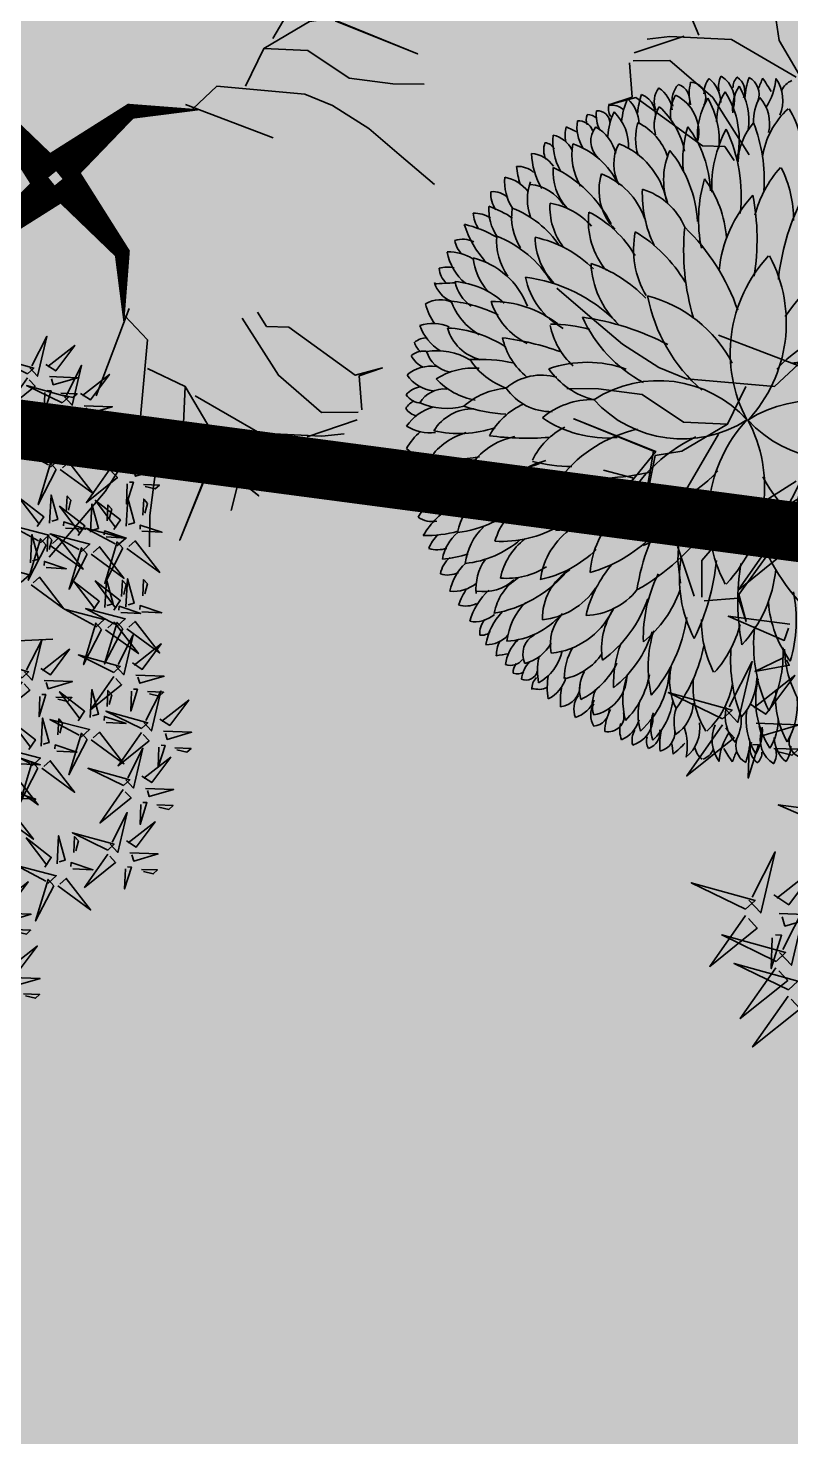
# Model space of a CAD drawing. Header units: millimetres. Extents: x -179928 to 528275, y -469666 to 511935.
# Drawn here: x 112436 to 112950, y 96459 to 97408 of the extents above; entities that cross this region are included whole.
import ezdxf

# ---------------------------------------------------------------- set-up
doc = ezdxf.new("R2010")
doc.units = ezdxf.units.MM
doc.linetypes.add('DASHED', pattern=[0.75, 0.5, -0.25])
doc.layers.add('ad-Landscape', color=94, linetype='Continuous', lineweight=35)
doc.layers.add('ad-Landscape 2', color=7, linetype='Continuous', lineweight=35, true_color=0x264c00)
doc.layers.add('ad-Secondary Roof', color=6, linetype='Continuous')

# ---------------------------------------------------------------- blocks, each defined once
blk = doc.blocks.new('1625E_Roof Plan')
at = {"layer": 'ad-Secondary Roof', "linetype": 'DASHED', "ltscale": 2, "const_width": 40}
blk.add_lwpolyline([(12570, 8195), (10022.5, 11207.5), (12570, 14220), (13950, 14220), (13950, 8195)], close=True, dxfattribs=at)
blk = doc.blocks.new('bamboo')
at = {"layer": 'ad-Landscape'}
blk.add_line((-124.2, -652.6), (-157.7, -842.3), dxfattribs=at)
for points in [[(-1179.6, -607.1), (-1229, -459.4), (-1205.5, -628.4), (-1179.6, -607.1)], [(-1163.9, -608.6), (-1022, -535), (-1135.5, -643.1), (-1156.8, -617.2)], [(-1204, -612.6), (-1175.5, -647.1), (-1335.8, -663.4), (-1212.6, -619.7)], [(-1084.1, -757), (-1133.4, -609.4), (-1109.9, -778.4), (-1084.1, -757)], [(-827.8, -744.4), (-861.7, -773.6), (-881.2, -613.7), (-835.1, -736)], [(-527.4, -744.4), (-561.3, -773.6), (-580.8, -613.7), (-534.7, -736)], [(8.2, -743.4), (-41.2, -595.8), (-17.7, -764.7), (8.2, -743.4)], [(-889.6, -724), (-930.8, -744.6), (-993.8, -636.9), (-898.1, -731.2)], [(-589.2, -724), (-630.4, -744.6), (-693.5, -636.9), (-597.7, -731.2)], [(-1225.7, -674), (-1205.9, -715.6), (-1314.8, -776.5), (-1218.6, -682.6)], [(-1115.6, -684.7), (-1037, -692.3), (-1125.7, -707.5), (-1124.2, -691.8)], [(-1068.3, -758.6), (-926.4, -685), (-1039.9, -793.1), (-1061.2, -767.2)], [(23.9, -744.9), (165.8, -671.4), (52.3, -779.4), (31, -753.6)], [(-1180, -694.3), (-1190.5, -804.4), (-1150.1, -713.1), (-1172.9, -702.9)], [(-821.7, -768.6), (-675.1, -716.3), (-843.5, -743.3), (-821.7, -768.6)], [(-444.7, -715.5), (-555, -707.2), (-462.9, -745.8), (-453.2, -722.8)], [(-521.3, -768.6), (-374.8, -716.3), (-543.2, -743.3), (-521.3, -768.6)], [(284.5, -805.8), (243.4, -826.4), (180.3, -718.7), (276.1, -813.1)], [(346.4, -826.2), (312.4, -855.4), (293, -695.5), (339.1, -817.8)], [(-1121.6, -747.6), (-1127.7, -810.5), (-1110.4, -796.3), (-1114.5, -756.2)], [(-358.7, -729.9), (-282.3, -870.2), (-392.6, -759), (-367.2, -737.1)], [(-16.2, -749), (12.3, -783.5), (-148, -799.7), (-24.8, -756.1)], [(419.5, -729.9), (495.9, -870.2), (385.6, -759), (411, -737.1)], [(556, -729.9), (632.4, -870.2), (522.1, -759), (547.5, -737.1)], [(-1108.4, -762.6), (-1079.9, -797.1), (-1240.2, -813.4), (-1117, -769.7)], [(-908.9, -770), (-1019.2, -761.8), (-927.1, -800.3), (-917.4, -777.3)], [(-822.9, -784.4), (-746.5, -924.8), (-856.8, -813.5), (-831.4, -791.7)], [(-608.6, -770), (-718.8, -761.8), (-626.7, -800.3), (-617.1, -777.3)], [(-513.8, -908.1), (-547.7, -937.2), (-567.2, -777.3), (-521, -899.6)], [(-496.8, -774.9), (-559.8, -770.2), (-545.3, -787.1), (-505.3, -782.2)], [(-522.5, -784.4), (-446.1, -924.8), (-556.4, -813.5), (-531, -791.7)], [(-433.8, -779.7), (-439.8, -858.4), (-456.8, -770), (-441.1, -771.2)], [(344.4, -779.7), (338.4, -858.4), (321.4, -770), (337.1, -771.2)], [(480.9, -779.7), (474.9, -858.4), (457.9, -770), (473.7, -771.2)], [(-1130.1, -824), (-1110.3, -865.6), (-1219.3, -926.5), (-1123, -832.6)], [(-961, -829.5), (-1024, -824.8), (-1009.5, -841.7), (-969.5, -836.8)], [(-898, -834.2), (-904, -913), (-921, -824.6), (-905.3, -825.7)], [(-865.6, -975.2), (-915, -827.6), (-891.5, -996.5), (-865.6, -975.2)], [(-660.6, -829.5), (-723.6, -824.8), (-709.1, -841.7), (-669.1, -836.8)], [(-575.6, -887.6), (-616.8, -908.3), (-679.8, -800.6), (-584, -894.9)], [(-597.6, -834.2), (-603.6, -913), (-620.7, -824.6), (-604.9, -825.7)], [(-37.9, -810.4), (-18.1, -852), (-127, -912.8), (-30.8, -819)], [(7.8, -830.7), (-2.8, -940.7), (37.7, -849.4), (14.9, -839.3)], [(72.2, -821), (150.8, -828.6), (62, -843.8), (63.5, -828.1)], [(352.4, -850.5), (499, -798.1), (330.6, -825.1), (352.4, -850.5)], [(-1084.5, -844.3), (-1095, -954.4), (-1054.5, -863.1), (-1077.3, -852.9)], [(-1020.1, -834.7), (-941.4, -842.3), (-1030.2, -857.5), (-1028.7, -841.8)], [(265.2, -851.8), (154.9, -843.6), (247, -882.2), (256.7, -859.1)], [(351.2, -866.2), (427.7, -1006.6), (317.3, -895.4), (342.8, -873.5)], [(-1026.1, -897.6), (-1032.1, -960.5), (-1014.9, -946.3), (-1019, -906.2)], [(-849.9, -976.7), (-708, -903.2), (-821.4, -1011.2), (-842.8, -985.4)], [(-507.7, -932.3), (-361.1, -879.9), (-529.5, -906.9), (-507.7, -932.3)], [(-288.9, -983), (-330, -1003.7), (-393.1, -896), (-297.3, -990.3)], [(-227.1, -1003.5), (-261, -1032.7), (-280.5, -872.8), (-234.3, -995)], [(148, -983), (106.8, -1003.7), (43.8, -896), (139.5, -990.3)], [(66.1, -883.9), (60.1, -946.8), (77.4, -932.6), (73.3, -892.5)], [(209.8, -1003.5), (175.9, -1032.7), (156.4, -872.8), (202.6, -995)], [(-616.5, -1023.9), (-657.7, -1044.6), (-720.8, -936.9), (-625, -1031.2)], [(-594.9, -933.7), (-705.2, -925.4), (-613.1, -964), (-603.4, -940.9)], [(-554.7, -1044.4), (-588.6, -1073.6), (-608.1, -913.7), (-562, -1036)], [(213.1, -911.3), (150.1, -906.6), (164.7, -923.5), (204.7, -918.6)], [(276.1, -916), (270.1, -994.8), (253.1, -906.4), (268.9, -907.6)], [(-508.9, -948), (-432.5, -1088.4), (-542.8, -977.2), (-517.4, -955.3)], [(-302.5, -1064.9), (-343.7, -1085.5), (-406.8, -977.8), (-311, -1072.1)], [(-240.7, -1085.3), (-274.6, -1114.5), (-294.1, -954.6), (-248, -1076.9)], [(-221, -1027.7), (-74.4, -975.4), (-242.8, -1002.3), (-221, -1027.7)], [(-60.1, -1097.9), (-109.5, -950.3), (-85.9, -1119.2), (-60.1, -1097.9)], [(215.9, -1027.7), (362.5, -975.4), (194.1, -1002.3), (215.9, -1027.7)], [(715.7, -974.6), (605.5, -966.3), (697.6, -1004.9), (707.3, -981.8)], [(-889.9, -980.8), (-861.5, -1015.3), (-1021.7, -1031.5), (-898.6, -987.9)], [(-647, -993.1), (-710, -988.4), (-695.4, -1005.3), (-655.5, -1000.4)], [(-584, -997.8), (-590, -1076.6), (-607, -988.2), (-591.3, -989.4)], [(-911.7, -1042.2), (-891.9, -1083.8), (-1000.8, -1144.6), (-904.6, -1050.8)], [(-548.6, -1068.6), (-402.1, -1016.3), (-570.5, -1043.2), (-548.6, -1068.6)], [(-308.2, -1029.1), (-418.5, -1020.8), (-326.4, -1059.4), (-316.7, -1036.4)], [(-222.2, -1043.5), (-145.8, -1183.9), (-256.1, -1072.6), (-230.7, -1050.8)], [(-44.4, -1099.5), (97.5, -1025.9), (-15.9, -1134), (-37.3, -1108.1)], [(128.7, -1029.1), (18.4, -1020.8), (110.5, -1059.4), (120.2, -1036.4)], [(214.7, -1043.5), (291.1, -1183.9), (180.8, -1072.6), (206.2, -1050.8)], [(376.8, -1193.4), (327.4, -1045.8), (350.9, -1214.7), (376.8, -1193.4)], [(636.2, -1166.1), (586.8, -1018.5), (610.3, -1187.4), (636.2, -1166.1)], [(663.7, -1034), (600.7, -1029.3), (615.2, -1046.2), (655.2, -1041.3)], [(-866, -1062.5), (-876.5, -1172.5), (-836.1, -1081.2), (-858.9, -1071.1)], [(-801.6, -1052.8), (-723, -1060.4), (-811.7, -1075.7), (-810.2, -1059.9)], [(-635.9, -1070), (-746.1, -1061.7), (-654, -1100.3), (-644.4, -1077.3)], [(-549.8, -1084.4), (-473.4, -1224.8), (-583.8, -1113.5), (-558.3, -1091.7)], [(-360.3, -1088.6), (-423.3, -1083.8), (-408.7, -1100.8), (-368.8, -1095.8)], [(-297.3, -1093.3), (-303.3, -1172), (-320.3, -1083.6), (-304.5, -1084.8)], [(-234.6, -1109.5), (-88.1, -1057.2), (-256.5, -1084.1), (-234.6, -1109.5)], [(76.6, -1088.6), (13.6, -1083.8), (28.1, -1100.8), (68.1, -1095.8)], [(144.7, -1234.3), (95.3, -1086.7), (118.8, -1255.6), (144.7, -1234.3)], [(139.6, -1093.3), (133.6, -1172), (116.6, -1083.6), (132.3, -1084.8)], [(-807.6, -1115.7), (-813.6, -1178.6), (-796.4, -1164.4), (-800.5, -1124.4)], [(-321.9, -1110.9), (-432.1, -1102.7), (-340, -1141.2), (-330.3, -1118.2)], [(-84.4, -1103.5), (-56, -1138), (-216.2, -1154.2), (-93.1, -1110.6)], [(392.5, -1194.9), (534.4, -1121.4), (420.9, -1229.4), (399.6, -1203.5)], [(-687.9, -1129.5), (-751, -1124.7), (-736.4, -1141.7), (-696.4, -1136.8)], [(-624.9, -1134.2), (-630.9, -1213), (-648, -1124.6), (-632.2, -1125.7)], [(-235.8, -1125.3), (-159.4, -1265.7), (-269.7, -1154.4), (-244.3, -1132.6)], [(-373.9, -1170.4), (-436.9, -1165.7), (-422.4, -1182.6), (-382.4, -1177.7)], [(-310.9, -1175.1), (-316.9, -1253.9), (-334, -1165.5), (-318.2, -1166.6)], [(-106.2, -1164.9), (-86.3, -1206.5), (-195.3, -1267.4), (-99.1, -1173.5)], [(-60.5, -1185.2), (-71, -1295.3), (-30.6, -1204), (-53.4, -1193.8)], [(3.9, -1175.6), (82.5, -1183.2), (-6.2, -1198.4), (-4.7, -1182.7)], [(160.4, -1235.8), (302.3, -1162.3), (188.8, -1270.3), (167.5, -1244.4)], [(611.8, -1171.7), (640.3, -1206.2), (480.1, -1222.4), (603.2, -1178.8)], [(352.4, -1199), (380.9, -1233.5), (220.7, -1249.7), (343.8, -1206.1)], [(120.3, -1239.9), (148.8, -1274.4), (-11.4, -1290.6), (111.7, -1247)], [(-2.1, -1238.5), (-8.1, -1301.4), (9.1, -1287.1), (5, -1247.1)], [(330.7, -1260.4), (350.5, -1301.9), (241.6, -1362.8), (337.8, -1269)], [(590.1, -1233.1), (609.9, -1274.7), (501, -1335.5), (597.2, -1241.7)], [(635.8, -1253.4), (625.3, -1363.4), (665.7, -1272.1), (642.9, -1262)], [(98.6, -1301.3), (118.4, -1342.9), (9.5, -1403.7), (105.7, -1309.9)], [(376.4, -1280.6), (365.9, -1390.7), (406.3, -1299.4), (383.5, -1289.3)], [(440.8, -1271), (519.4, -1278.6), (430.7, -1293.8), (432.2, -1278.1)], [(144.3, -1321.5), (133.8, -1431.6), (174.2, -1340.3), (151.4, -1330.2)], [(208.7, -1311.9), (287.3, -1319.5), (198.6, -1334.7), (200.1, -1319)], [(434.8, -1333.9), (428.8, -1396.8), (446, -1382.6), (441.9, -1342.5)], [(694.2, -1306.6), (688.2, -1369.5), (705.4, -1355.3), (701.3, -1315.3)], [(202.7, -1374.8), (196.7, -1437.7), (213.9, -1423.5), (209.8, -1383.4)]]:
    blk.add_lwpolyline(points, dxfattribs=at)
at = {"layer": 'ad-Landscape 2'}
for points in [[(103.7, 1424.7), (54.4, 1572.3), (77.9, 1403.4), (103.7, 1424.7)], [(-387.8, 1356.5), (-437.1, 1504.1), (-413.6, 1335.2), (-387.8, 1356.5)], [(119.4, 1423.2), (261.4, 1496.7), (147.9, 1388.7), (126.6, 1414.5)], [(581.6, 1302), (532.2, 1449.6), (555.7, 1280.7), (581.6, 1302)], [(-372, 1355), (-230.1, 1428.5), (-343.6, 1320.5), (-364.9, 1346.4)], [(-160.7, 1284.9), (-160, 1444.8), (-116.9, 1294.1), (-149.7, 1287.2)], [(79.4, 1419.1), (107.8, 1384.6), (-52.4, 1368.4), (70.8, 1412)], [(-412.1, 1350.9), (-383.7, 1316.4), (-543.9, 1300.2), (-420.7, 1343.8)], [(-70.9, 1292.4), (-27.7, 1358.5), (-55.4, 1272.9), (-68.6, 1281.5)], [(57.7, 1357.7), (77.5, 1316.1), (-31.5, 1255.3), (64.8, 1349.1)], [(167.7, 1347.1), (246.3, 1339.5), (157.6, 1324.2), (159.1, 1340)], [(597.3, 1300.4), (739.2, 1374), (625.7, 1265.9), (604.4, 1291.8)], [(704.4, 1206.5), (655.1, 1354.1), (678.6, 1185.2), (704.4, 1206.5)], [(-415.1, 1179.2), (-464.4, 1326.8), (-440.9, 1157.9), (-415.1, 1179.2)], [(103.3, 1337.4), (92.8, 1227.4), (133.3, 1318.7), (110.4, 1328.8)], [(772.7, 1165.6), (723.3, 1313.2), (746.9, 1144.3), (772.7, 1165.6)], [(161.7, 1284.2), (155.7, 1221.3), (172.9, 1235.5), (168.8, 1275.6)], [(557.2, 1296.4), (585.7, 1261.9), (425.4, 1245.7), (548.6, 1289.3)], [(720.2, 1205), (862.1, 1278.5), (748.6, 1170.5), (727.3, 1196.4)], [(303.5, 1094), (304.2, 1253.9), (347.3, 1103.2), (314.4, 1096.3)], [(535.5, 1235), (555.3, 1193.4), (446.4, 1132.5), (542.6, 1226.4)], [(788.4, 1164.1), (930.3, 1237.6), (816.9, 1129.6), (795.5, 1155.5)], [(680.1, 1200.9), (708.6, 1166.4), (548.3, 1150.2), (671.5, 1193.8)], [(581.2, 1214.7), (570.7, 1104.6), (611.1, 1195.9), (588.3, 1206.1)], [(645.6, 1224.3), (724.2, 1216.7), (635.4, 1201.5), (637, 1217.2)], [(-363.6, -689.9), (-397.5, -719), (-417, -559.2), (-370.9, -681.4)], [(890.5, -769.5), (910.3, -811.1), (801.3, -871.9), (897.6, -778.1)], [(936.1, -789.8), (925.6, -899.8), (966.1, -808.5), (943.2, -798.4)], [(796.9, -949), (763, -978.1), (743.5, -818.2), (789.6, -940.5)], [(735.1, -928.5), (693.9, -949.2), (630.8, -841.5), (726.6, -935.8)], [(994.5, -843), (988.5, -905.9), (1005.7, -891.7), (1001.6, -851.6)], [(1136.2, -837.6), (1156, -879.2), (1047.1, -940.1), (1143.3, -846.3)], [(1181.9, -857.9), (1171.4, -968), (1211.8, -876.7), (1189, -866.6)], [(803, -973.2), (949.5, -920.8), (781.1, -947.8), (803, -973.2)], [(1240.3, -911.2), (1234.3, -974.1), (1251.5, -959.9), (1247.4, -919.8)], [(801.8, -988.9), (878.2, -1129.3), (767.9, -1018.1), (793.3, -996.2)], [(726.7, -1038.7), (720.7, -1117.5), (703.7, -1029.1), (719.4, -1030.3)], [(651.9, -1167.6), (793.8, -1094.1), (680.3, -1202.1), (659, -1176.3)], [(700.2, -1243.7), (778.8, -1251.3), (690.1, -1266.6), (691.6, -1250.8)]]:
    blk.add_lwpolyline(points, dxfattribs=at)
blk = doc.blocks.new('A$C7DA81DBD')
at = {"layer": 'ad-Landscape'}
for centre, radius, start, end in [((-0.266, 4.046), 0.225, 130.8443, 173.759), ((-0.491, 4.017), 0.214, 30.4156, 68.83), ((-0.096, 4.063), 0.227, 130.9335, 187.2728), ((-0.414, 3.981), 0.305, 17.0973, 56.395), ((0.323, 3.905), 0.477, 132.7387, 179.5624), ((-1.053, 3.888), 0.343, 154.8223, 186.1053), ((-1.415, 3.77), 0.269, 35.0422, 78.9599), ((5.866, 2.673), 7.168, 168.7597, 170.8333), ((-1.327, 3.744), 0.358, 14.3796, 65.6782), ((-0.641, 3.924), 0.342, 140.1793, 198.6746), ((-1.18, 3.454), 0.743, 47.0323, 68.1406), ((-0.143, 3.955), 0.535, 155.1905, 195.2068), ((-0.906, 3.641), 0.606, 24.0272, 62.7305), ((0.485, 3.825), 0.838, 164.1327, 202.2774), ((-0.466, 3.725), 0.359, 3.0513, 66.2944), ((-1.452, 3.751), 0.311, 153.8191, 198.7871), ((-1.821, 3.599), 0.302, 36.3212, 72.6008), ((-1.034, 3.87), 0.552, 170.4856, 205.4529), ((-1.759, 3.363), 0.625, 31.2577, 73.0883), ((0.672, 3.334), 0.873, 140.3941, 176.9962), ((-1.692, 3.651), 0.41, 172.3277, 203.6108), ((-2.158, 3.355), 0.356, 46.8629, 80.3692), ((-2.444, 2.7), 1.205, 39.6176, 65.5256), ((-0.466, 3.951), 1.488, 185.9725, 202.7074), ((-0.211, 3.764), 1.016, 176.9811, 215.1502), ((-1.383, 3.356), 0.488, 27.4375, 71.1826), ((0.785, 3.797), 1.765, 178.7548, 198.6115), ((-1.37, 3.11), 0.824, 23.2196, 61.7797), ((0.81, 3.717), 1.458, 175.3381, 205.5558), ((-0.873, 3.314), 0.57, 6.6723, 66.2687), ((-2.106, 3.468), 0.289, 169.0778, 214.6406), ((-2.403, 3.194), 0.329, 46.2451, 87.6854), ((-2.239, 2.943), 0.581, 48.3364, 86.6749), ((-0.915, 3.796), 1.32, 191.9389, 206.2186), ((-1.724, 2.922), 0.735, 40.3866, 76.092), ((-0.579, 3.745), 0.974, 186.4669, 241.6556), ((1.74, 3.125), 2.067, 169.3214, 184.0479), ((-0.876, 2.829), 0.895, 11.9619, 49.2113), ((-2.622, 2.757), 0.621, 49.7759, 86.9333), ((-2.128, 3.396), 0.461, 182.3648, 225.5832), ((-0.488, 3.723), 1.408, 194.0868, 230.7518), ((-1.896, 2.617), 0.764, 47.3855, 86.8116), ((0.295, 3.161), 1.349, 172.2305, 210.013), ((-1.405, 2.554), 0.868, 18.6878, 65.2839), ((-2.458, 3.195), 0.289, 169.0778, 214.6406), ((-3.046, 2.005), 1.281, 66.1435, 76.2848), ((-1.014, 3.524), 1.242, 193.527, 228.3981), ((-2.208, 2.504), 0.73, 50.8151, 91.0506), ((-3.055, 2.232), 0.863, 51.0238, 81.3872), ((-2.554, 3.07), 0.372, 177.6019, 227.961), ((-2.436, 2.424), 0.643, 63.0761, 102.3855), ((-1.999, 3.032), 0.544, 178.2486, 230.6804), ((2.889, 3.142), 3.502, 179.9824, 192.0052), ((-0.914, 2.323), 0.874, 31.4049, 69.8192), ((0.453, 2.514), 0.676, 132.165, 188.6083), ((-2.833, 2.887), 0.356, 186.207, 235.7181), ((-3.205, 2.09), 0.759, 53.8433, 88.585), ((-3.025, 2.67), 0.274, 57.9754, 101.2662), ((-2.929, 2.933), 0.15, 177.4703, 233.8096), ((-2.813, 2.152), 0.645, 39.1564, 87.7817), ((-1.329, 3.259), 1.53, 197.5905, 235.7456), ((-0.442, 3.021), 1.463, 184.5397, 217.072), ((-2.026, 2.069), 0.846, 38.4928, 81.4291), ((0.542, 2.951), 1.936, 179.7315, 217.4115), ((-1.697, 2.079), 0.932, 21.0147, 71.0085), ((-3.255, 2.307), 0.399, 70.941, 97.7273), ((-4.711, 2.181), 1.496, 14.5537, 20.4136), ((-2.402, 1.959), 0.821, 45.1229, 85.9267), ((-1.447, 2.814), 0.898, 182.3009, 220.5076), ((-3.325, 2.438), 0.17, 170.7137, 216.2765), ((-3.454, 2.302), 0.168, 59.8902, 103.1809), ((-3.218, 2.537), 0.186, 168.2362, 240.9945), ((-3.387, 2.087), 0.488, 50.8294, 91.5989), ((-2.167, 2.776), 0.96, 190.8581, 236.5506), ((-3.088, 1.801), 0.795, 52.4719, 91.5519), ((1.11, 2.329), 1.983, 172.8697, 187.1303), ((-1.144, 1.7), 0.928, 34.9166, 71.0505), ((0.973, 1.875), 1.434, 153.1598, 192.1138), ((-0.947, 1.818), 0.953, 6.2214, 47.7369), ((-3.41, 2.32), 0.148, 166.0967, 261.703), ((-3.547, 1.977), 0.379, 53.8191, 90.9542), ((-3.21, 2.109), 0.273, 35.3989, 122.1552), ((-2.867, 2.536), 0.525, 201.8257, 248.0281), ((-2.301, 1.358), 0.927, 41.7393, 89.8284), ((-0.957, 2.767), 1.425, 199.7331, 231.7721), ((-3.623, 2.031), 0.183, 51.1425, 102.0713), ((-3.413, 2.155), 0.239, 166.7548, 212.3176), ((-3.324, 1.386), 0.793, 85.5663, 108.0123), ((-3.104, 2.475), 0.573, 215.7635, 266.3734), ((-2.675, 1.508), 0.695, 38.2825, 99.3433), ((-1.894, 2.412), 0.921, 193.6684, 242.8823), ((-1.856, 1.09), 1.102, 36.0391, 80.2682), ((-0.013, 2.499), 1.688, 191.0285, 218.5633), ((-1.892, 0.74), 1.708, 20.4746, 58.3718), ((2.262, 2.222), 3.258, 180.4864, 200.1425), ((-3.508, 1.218), 0.814, 86.7638, 107.5222), ((-3.394, 2.243), 0.437, 214.7848, 261.073), ((-3.002, 1.519), 0.544, 53.779, 109.798), ((-2.259, 2.257), 0.955, 193.7428, 250.7401), ((-3.646, 0.97), 0.879, 87.0026, 102.0734), ((-3.566, 1.894), 0.271, 193.6546, 282.449), ((-3.37, 1.133), 0.705, 65.6035, 98.753), ((-2.789, 2.062), 0.727, 198.6708, 243.797), ((1.124, 0.963), 1.476, 139.5678, 220.4322), ((-3.799, 1.387), 0.279, 60.3623, 119.6377), ((-3.602, 1.788), 0.37, 205.3637, 256.0362), ((-3.531, 1.186), 0.443, 66.5632, 113.4368), ((-2.872, 2.169), 1.015, 214.6416, 251.0624), ((-2.813, 0.17), 1.503, 56.8668, 84.3747), ((-1.841, 1.801), 0.836, 189.3048, 239.3197), ((-2.053, 0.575), 1.111, 51.6498, 93.9516), ((-0.504, 2.388), 1.772, 203.4099, 232.0446), ((-3.843, 1.163), 0.285, 68.3546, 126.7162), ((-3.699, 1.02), 0.428, 72.4107, 114.4025), ((-3.393, 1.57), 0.508, 198.3657, 274.3629), ((-2.935, 0.536), 0.892, 63.9188, 106.3599), ((0.278, 1.632), 1.654, 187.071, 234.8541), ((-2.005, -0.521), 2.052, 33.3645, 71.7788), ((-3.867, 1.227), 0.193, 174.1867, 290.596), ((-3.99, 0.707), 0.544, 67.6458, 97.2834), ((-3.806, 1.439), 0.213, 192.8534, 276.0686), ((-3.278, -0.198), 1.427, 76.9569, 99.2549), ((-2.07, 2.438), 1.53, 223.1553, 259.12), ((-3.983, 0.753), 0.314, 81.5933, 119.1651), ((-3.529, 0.17), 0.914, 78.0173, 113.3144), ((-2.521, 2.218), 1.411, 225.5947, 260.3414), ((-0.182, 2.617), 2.589, 216.3709, 243.6204), ((-2.355, -1.807), 2.891, 65.6741, 88.2579), ((-4.09, 0.665), 0.235, 66.9546, 113.0454), ((-3.864, 1.022), 0.348, 203.9184, 280.7874), ((-3.806, 1.227), 0.386, 211.1509, 261.8872), ((-3.242, 1.855), 1.065, 232.5105, 267.2521), ((-2.612, -0.83), 1.771, 71.0687, 99.21), ((-1.914, 1.938), 1.415, 226.1223, 258.1088), ((-4.09, 0.554), 0.166, 79.3544, 130.2832), ((-3.715, 0.193), 0.678, 81.5557, 114.7052), ((-3.288, 1.64), 1.093, 229.5217, 276.1719), ((-3.006, -0.698), 1.529, 80.073, 110.392), ((-2.506, 2.298), 1.873, 236.553, 269.3505), ((-4.021, -0.331), 0.887, 85.5415, 102.4704), ((-3.99, 0.621), 0.238, 201.2281, 283.0029), ((-4.007, 0.779), 0.214, 207.1935, 284.6897), ((-3.868, 0.167), 0.526, 77.3912, 114.963), ((-3.58, 1.265), 0.803, 230.6141, 270.7898), ((-3.234, -0.221), 0.76, 84.1206, 124.2254), ((-1.853, -0.999), 1.59, 87.8069, 125.3426), ((-3.761, -0.151), 0.567, 79.894, 113.0436), ((-0.278, -1.632), 1.654, 7.071, 54.8541)]:
    blk.add_arc(centre, radius, start, end, dxfattribs=at)
at = {"layer": 'ad-Landscape 2'}
for centre, radius, start, end in [((-0.323, 3.905), 0.477, 0.4376, 47.2613), ((0.414, 3.981), 0.305, 123.605, 162.9027), ((0.096, 4.063), 0.227, 352.7272, 49.0665), ((0.491, 4.017), 0.214, 111.17, 149.5844), ((0.266, 4.046), 0.225, 6.241, 49.1557), ((0.466, 3.725), 0.359, 113.7056, 176.9487), ((-0.485, 3.825), 0.838, 337.7226, 15.8673), ((0.906, 3.641), 0.606, 117.2695, 155.9728), ((0.143, 3.955), 0.535, 344.7932, 24.8095), ((1.18, 3.454), 0.743, 111.8594, 132.9677), ((0.641, 3.924), 0.342, 341.3254, 39.8207), ((1.327, 3.744), 0.358, 114.3218, 165.6204), ((-5.866, 2.673), 7.168, 9.1667, 11.2403), ((1.415, 3.77), 0.269, 101.0401, 144.9578), ((1.053, 3.888), 0.343, 353.8947, 25.1777), ((-0.672, 3.334), 0.873, 3.0038, 39.6059), ((1.759, 3.363), 0.625, 106.9117, 148.7423), ((1.034, 3.87), 0.552, 334.5471, 9.5144), ((1.821, 3.599), 0.302, 107.3992, 143.6788), ((1.452, 3.751), 0.311, 341.2129, 26.1809), ((0.873, 3.314), 0.57, 113.7313, 173.3277), ((-0.81, 3.717), 1.458, 334.4442, 4.6619), ((1.37, 3.11), 0.824, 118.2203, 156.7804), ((-0.785, 3.797), 1.765, 341.3885, 1.2452), ((1.383, 3.356), 0.488, 108.8174, 152.5625), ((0.211, 3.764), 1.016, 324.8498, 3.0189), ((2.444, 2.7), 1.205, 114.4744, 140.3824), ((0.466, 3.951), 1.488, 337.2926, 354.0275), ((2.158, 3.355), 0.356, 99.6308, 133.1371), ((1.692, 3.651), 0.41, 336.3892, 7.6723), ((0.876, 2.829), 0.895, 130.7887, 168.0381), ((-1.74, 3.125), 2.067, 355.9521, 10.6786), ((0.579, 3.745), 0.974, 298.3444, 353.5331), ((1.724, 2.922), 0.735, 103.908, 139.6134), ((2.239, 2.943), 0.581, 93.3251, 131.6636), ((0.915, 3.796), 1.32, 333.7814, 348.0611), ((2.403, 3.194), 0.329, 92.3146, 133.7549), ((2.106, 3.468), 0.289, 325.3594, 10.9222), ((1.405, 2.554), 0.868, 114.7161, 161.3122), ((-0.295, 3.161), 1.349, 329.987, 7.7695), ((0.488, 3.723), 1.408, 309.2482, 345.9132), ((1.896, 2.617), 0.764, 93.1884, 132.6145), ((2.622, 2.757), 0.621, 93.0667, 130.2241), ((2.128, 3.396), 0.461, 314.4168, 357.6352), ((2.208, 2.504), 0.73, 88.9494, 129.1849), ((1.014, 3.524), 1.242, 311.6019, 346.473), ((3.046, 2.005), 1.281, 103.7152, 113.8565), ((2.458, 3.195), 0.289, 325.3594, 10.9222), ((-0.453, 2.514), 0.676, 351.3917, 47.835), ((0.914, 2.323), 0.874, 110.1808, 148.5951), ((-2.889, 3.142), 3.502, 347.9948, 0.0176), ((2.436, 2.424), 0.643, 77.6145, 116.9239), ((1.999, 3.032), 0.544, 309.3196, 1.7514), ((3.055, 2.232), 0.863, 98.6128, 128.9762), ((2.554, 3.07), 0.372, 312.039, 2.3981), ((1.697, 2.079), 0.932, 108.9915, 158.9853), ((-0.542, 2.951), 1.936, 322.5885, 0.2685), ((2.026, 2.069), 0.846, 98.5709, 141.5072), ((0.442, 3.021), 1.463, 322.928, 355.4603), ((1.329, 3.259), 1.53, 304.2544, 342.4095), ((2.813, 2.152), 0.645, 92.2183, 140.8436), ((3.205, 2.09), 0.759, 91.415, 126.1567), ((3.025, 2.67), 0.274, 78.7338, 122.0246), ((2.929, 2.933), 0.15, 306.1904, 2.5297), ((2.833, 2.887), 0.356, 304.2819, 353.793), ((2.402, 1.959), 0.821, 94.0733, 134.8771), ((1.447, 2.814), 0.898, 319.4924, 357.6991), ((3.255, 2.307), 0.399, 82.2727, 109.059), ((4.711, 2.181), 1.496, 159.5864, 165.4463), ((0.947, 1.818), 0.953, 132.2631, 173.7786), ((-0.973, 1.875), 1.434, 347.8862, 26.8402), ((1.144, 1.7), 0.928, 108.9495, 145.0834), ((-1.11, 2.329), 1.983, 352.8697, 7.1303), ((3.088, 1.801), 0.795, 88.4481, 127.5281), ((2.167, 2.776), 0.96, 303.4494, 349.1419), ((3.387, 2.087), 0.488, 88.4011, 129.1706), ((3.218, 2.537), 0.186, 299.0055, 11.7638), ((3.454, 2.302), 0.168, 76.8191, 120.1098), ((3.325, 2.438), 0.17, 323.7235, 9.2863), ((2.301, 1.358), 0.927, 90.1716, 138.2607), ((0.957, 2.767), 1.425, 308.2279, 340.2669), ((3.21, 2.109), 0.273, 57.8448, 144.6011), ((2.867, 2.536), 0.525, 291.9719, 338.1743), ((3.547, 1.977), 0.379, 89.0458, 126.1809), ((3.41, 2.32), 0.148, 278.297, 13.9033), ((1.892, 0.74), 1.708, 121.6282, 159.5254), ((-2.262, 2.222), 3.258, 339.8575, 359.5136), ((1.856, 1.09), 1.102, 99.7318, 143.9609), ((0.013, 2.499), 1.688, 321.4367, 348.9715), ((2.675, 1.508), 0.695, 80.6567, 141.7175), ((1.894, 2.412), 0.921, 297.1177, 346.3316), ((3.104, 2.475), 0.573, 273.6266, 324.2365), ((3.324, 1.386), 0.793, 71.9877, 94.4337), ((3.623, 2.031), 0.183, 77.9287, 128.8575), ((3.413, 2.155), 0.239, 327.6824, 13.2452), ((2.259, 2.257), 0.955, 289.2599, 346.2572), ((3.002, 1.519), 0.544, 70.202, 126.221), ((3.508, 1.218), 0.814, 72.4778, 93.2362), ((3.394, 2.243), 0.437, 278.927, 325.2152), ((-1.124, 0.963), 1.476, 319.5678, 40.4322), ((3.37, 1.133), 0.705, 81.247, 114.3965), ((2.789, 2.062), 0.727, 296.203, 341.3292), ((3.566, 1.894), 0.271, 257.551, 346.3454), ((3.646, 0.97), 0.879, 77.9266, 92.9974), ((2.053, 0.575), 1.111, 86.0484, 128.3502), ((0.504, 2.388), 1.772, 307.9554, 336.5901), ((2.813, 0.17), 1.503, 95.6253, 123.1332), ((1.841, 1.801), 0.836, 300.6803, 350.6952), ((2.872, 2.169), 1.015, 288.9376, 325.3584), ((3.531, 1.186), 0.443, 66.5632, 113.4368), ((3.799, 1.387), 0.279, 60.3623, 119.6377), ((3.602, 1.788), 0.37, 283.9638, 334.6363), ((2.005, -0.521), 2.052, 108.2212, 146.6355), ((-0.278, 1.632), 1.654, 305.1459, 352.929), ((2.935, 0.536), 0.892, 73.6401, 116.0812), ((3.393, 1.57), 0.508, 265.6371, 341.6343), ((3.699, 1.02), 0.428, 65.5975, 107.5893), ((3.843, 1.163), 0.285, 53.2838, 111.6454), ((2.07, 2.438), 1.53, 280.88, 316.8447), ((3.278, -0.198), 1.427, 80.7451, 103.0431), ((3.806, 1.439), 0.213, 263.9314, 347.1466), ((3.99, 0.707), 0.544, 82.7166, 112.3542), ((3.867, 1.227), 0.193, 249.404, 5.8133), ((2.355, -1.807), 2.891, 91.7421, 114.3259), ((0.182, 2.617), 2.589, 296.3796, 323.6291), ((2.521, 2.218), 1.411, 279.6586, 314.4053), ((3.529, 0.17), 0.914, 66.6856, 101.9827), ((3.983, 0.753), 0.314, 60.8349, 98.4067), ((2.612, -0.83), 1.771, 80.79, 108.9313), ((1.914, 1.938), 1.415, 281.8912, 313.8777), ((3.242, 1.855), 1.065, 272.7479, 307.4895), ((3.864, 1.022), 0.348, 259.2126, 336.0816), ((3.806, 1.227), 0.386, 278.1128, 328.8491), ((4.09, 0.665), 0.235, 66.9546, 113.0454), ((2.506, 2.298), 1.873, 270.6495, 303.447), ((3.006, -0.698), 1.529, 69.608, 99.927), ((3.288, 1.64), 1.093, 263.8281, 310.4783), ((3.715, 0.193), 0.678, 65.2948, 98.4443), ((4.09, 0.554), 0.166, 49.7168, 100.6456), ((1.853, -0.999), 1.59, 54.6574, 92.1931), ((3.234, -0.221), 0.76, 55.7746, 95.8794), ((3.58, 1.265), 0.803, 269.2102, 309.3859), ((3.868, 0.167), 0.526, 65.037, 102.6088), ((3.99, 0.621), 0.238, 256.9971, 338.7719), ((4.007, 0.779), 0.214, 255.3103, 332.8065), ((4.021, -0.331), 0.887, 77.5296, 94.4585), ((-4.487, 1.629), 1.285, 281.6372, 288.0005), ((-3.052, 1.626), 1.72, 226.87, 233.5161), ((-3.616, 0.691), 0.486, 221.139, 275.5703), ((-2.722, 2.114), 1.948, 241.1822, 266.2604), ((2.722, 2.114), 1.948, 273.7396, 298.8178), ((3.616, 0.691), 0.486, 264.4297, 318.861), ((3.761, -0.151), 0.567, 66.9564, 100.106), ((3.052, 1.626), 1.72, 306.4839, 313.13), ((4.487, 1.629), 1.285, 251.9995, 258.3628), ((-4.197, 0.939), 0.734, 266.4289, 296.017), ((-3.927, 0.536), 0.456, 226.0882, 286.2369), ((-3.241, -0.766), 1.009, 91.2562, 130.1055), ((-2.353, -1.17), 1.423, 97.042, 124.3197), ((-1.863, 3.033), 2.882, 251.6105, 271.7173), ((-1.026, -1.431), 1.766, 54.4662, 125.5338), ((1.026, -1.431), 1.766, 54.4662, 125.5338), ((1.863, 3.033), 2.882, 268.2827, 288.3895), ((2.353, -1.17), 1.423, 55.6803, 82.958), ((3.241, -0.766), 1.009, 49.8945, 88.7438), ((3.927, 0.536), 0.456, 253.7631, 313.9118), ((4.197, 0.939), 0.734, 243.983, 273.5711), ((-4.046, -0.101), 0.224, 105.3109, 151.5664), ((4.046, -0.101), 0.224, 28.4336, 74.6891), ((-3.241, 0.766), 1.009, 229.8945, 268.7438), ((-2.353, 1.17), 1.423, 235.6803, 262.958), ((-1.863, -3.033), 2.882, 88.2827, 108.3895), ((-1.026, 1.431), 1.766, 234.4662, 305.5338), ((1.124, -0.963), 1.476, 139.5678, 220.4322), ((-1.124, -0.963), 1.476, 319.5678, 40.4322), ((1.026, 1.431), 1.766, 234.4662, 305.5338), ((1.863, -3.033), 2.882, 71.6105, 91.7173), ((2.353, 1.17), 1.423, 277.042, 304.3197), ((2.722, -2.114), 1.948, 61.1822, 86.2604), ((3.241, 0.766), 1.009, 271.2562, 310.1055), ((3.927, -0.536), 0.456, 46.0882, 106.2369), ((4.046, 0.101), 0.224, 285.3109, 331.5664), ((-0.182, -2.617), 2.589, 116.3796, 143.6291), ((0.278, -1.632), 1.654, 125.1459, 172.929), ((0.182, -2.617), 2.589, 36.3709, 63.6204), ((1.853, 0.999), 1.59, 267.8069, 305.3426), ((3.616, -0.691), 0.486, 41.139, 95.5703), ((4.197, -0.939), 0.734, 86.4289, 116.017), ((3.052, -1.626), 1.72, 46.87, 53.5161), ((2.506, -2.298), 1.873, 56.553, 89.3505), ((3.234, 0.221), 0.76, 264.1206, 304.2254), ((3.58, -1.265), 0.803, 50.6141, 90.7898), ((3.761, 0.151), 0.567, 259.894, 293.0436), ((3.99, -0.621), 0.238, 21.2281, 103.0029), ((4.487, -1.629), 1.285, 101.6372, 108.0005), ((1.914, -1.938), 1.415, 46.1223, 78.1088), ((3.288, -1.64), 1.093, 49.5217, 96.1719), ((3.868, -0.167), 0.526, 257.3912, 294.963), ((3.864, -1.022), 0.348, 23.9184, 100.7874), ((4.021, 0.331), 0.887, 265.5415, 282.4704), ((4.007, -0.779), 0.214, 27.1935, 104.6897), ((4.09, -0.554), 0.166, 259.3544, 310.2832), ((2.612, 0.83), 1.771, 251.0687, 279.21), ((3.006, 0.698), 1.529, 260.073, 290.392), ((2.521, -2.218), 1.411, 45.5947, 80.3414), ((3.242, -1.855), 1.065, 52.5105, 87.2521), ((3.715, -0.193), 0.678, 261.5557, 294.7052), ((3.806, -1.227), 0.386, 31.1509, 81.8872), ((3.529, -0.17), 0.914, 258.0173, 293.3144), ((3.867, -1.227), 0.193, 354.1867, 110.596), ((3.983, -0.753), 0.314, 261.5933, 299.1651), ((4.09, -0.665), 0.235, 246.9546, 293.0454)]:
    blk.add_arc(centre, radius, start, end, dxfattribs=at)
blk = doc.blocks.new('A$C06C421F0')
at = {"layer": 'ad-Landscape'}
for points in [[(359.9, 366.5, 36, 14.4, 0), (421.2, 431.5, 14.4, 0.72, 0), (487.4, 441.9, 0, 0, 0), (448, 441.9, 0, 0, 0), (472.5, 524.2, 0, 0, 0), (467.7, 541.4, 0, 0, 0), (379.6, 599.7, 0, 0, 0), (404.1, 579.3, 0, 0, 0), (359.9, 575.7, 0, 0, 0), (404.1, 579.3, 0, 0, 0), (467.7, 541.4, 0, 0, 0), (433.5, 648, 0, 0, 0), (482.5, 692.3, 0, 0, 0), (430.9, 648, 0, 0, 0), (418.6, 692.3, 0, 0, 0), (426.1, 713.1, 0, 0, 0), (413.8, 692.3, 0, 0, 0), (372.2, 716.3, 0, 0, 0), (413.8, 692.3, 0, 0, 0), (323.1, 719.9, 0, 0, 0)], [(353.4, 359.9, 36, 14.4, 0), (288.3, 421.2, 14.4, 0.72, 0), (277.9, 487.4, 0, 0, 0), (277.9, 448, 0, 0, 0), (195.7, 472.5, 0, 0, 0), (178.5, 467.7, 0, 0, 0), (120.2, 379.6, 0, 0, 0), (140.6, 404.1, 0, 0, 0), (144.2, 359.9, 0, 0, 0), (140.6, 404.1, 0, 0, 0), (178.5, 467.7, 0, 0, 0), (71.9, 433.5, 0, 0, 0), (27.6, 482.5, 0, 0, 0), (71.9, 430.9, 0, 0, 0), (27.6, 418.6, 0, 0, 0), (6.8, 426.1, 0, 0, 0), (27.6, 413.8, 0, 0, 0), (3.6, 372.2, 0, 0, 0), (27.6, 413.8, 0, 0, 0), (0, 323.1, 0, 0, 0)], [(366.5, 360, 36, 14.4, 0), (431.5, 298.7, 14.4, 0.72, 0), (441.9, 232.5, 0, 0, 0), (441.9, 271.9, 0, 0, 0), (524.2, 247.4, 0, 0, 0), (541.4, 252.2, 0, 0, 0), (599.7, 340.3, 0, 0, 0), (579.3, 315.8, 0, 0, 0), (575.7, 360, 0, 0, 0), (579.3, 315.8, 0, 0, 0), (541.4, 252.2, 0, 0, 0), (648, 286.4, 0, 0, 0), (692.3, 237.4, 0, 0, 0), (648, 289, 0, 0, 0), (692.3, 301.2, 0, 0, 0), (713.1, 293.8, 0, 0, 0), (692.3, 306.1, 0, 0, 0), (716.3, 347.7, 0, 0, 0), (692.3, 306.1, 0, 0, 0), (719.9, 396.8, 0, 0, 0)], [(360, 353.4, 36, 14.4, 0), (298.7, 288.3, 14.4, 0.72, 0), (232.5, 277.9, 0, 0, 0), (271.9, 277.9, 0, 0, 0), (247.4, 195.7, 0, 0, 0), (252.2, 178.5, 0, 0, 0), (340.3, 120.2, 0, 0, 0), (315.8, 140.6, 0, 0, 0), (360, 144.2, 0, 0, 0), (315.8, 140.6, 0, 0, 0), (252.2, 178.5, 0, 0, 0), (286.4, 71.9, 0, 0, 0), (237.4, 27.6, 0, 0, 0), (289, 71.9, 0, 0, 0), (301.2, 27.6, 0, 0, 0), (293.8, 6.8, 0, 0, 0), (306.1, 27.6, 0, 0, 0), (347.7, 3.6, 0, 0, 0), (306.1, 27.6, 0, 0, 0), (396.8, 0, 0, 0, 0)]]:
    blk.add_lwpolyline(points, format="xyseb", dxfattribs=at)
for points in [[(277.9, 479.9), (254, 499.6), (250.4, 582.9), (257.6, 610), (274.8, 646.8), (295.1, 678.4), (319.1, 715.2)], [(250.4, 526.4), (212.9, 538.7), (209.3, 580.3), (230, 622.2), (230, 663.9), (226.4, 693.2)], [(212.9, 538.7), (182.1, 578), (174.9, 602.6), (103, 607.4), (178.5, 604.8), (198.9, 683.2), (178.5, 602.6), (130.6, 631.9), (151, 619.7), (154.6, 649)], [(460.3, 565.3), (472.5, 575.7), (470.3, 596.5), (507.1, 664.7), (497, 689.2), (507.1, 668.4), (538.7, 675.1)], [(467.7, 551.8), (516.7, 592.9), (546.1, 637.6), (541.3, 672)], [(570.6, 627.2), (548.7, 672)], [(546.1, 517.4), (573.2, 582.5), (568.4, 640.8), (563.2, 661.6)], [(573.2, 613.7), (602.6, 630.9)], [(538.7, 507), (578, 537.8), (602.6, 545), (607.4, 616.8), (604.8, 541.4), (683.2, 521), (602.6, 541.4), (631.9, 589.3), (619.7, 568.9), (649, 565.3)], [(202.5, 546.1), (137.4, 573.2), (79.1, 568.4), (58.3, 563.2)], [(274.8, 472.5), (295.1, 558.4)], [(526.4, 469.5), (538.7, 507), (580.3, 510.6), (622.2, 489.8), (663.9, 489.8), (693.2, 493.5)], [(479.9, 441.9), (499.6, 465.9), (582.9, 469.5), (610, 462.3), (646.8, 445.1), (678.4, 424.8), (715.2, 400.8)], [(472.5, 445.1), (558.4, 424.8)], [(565.3, 259.6), (575.7, 247.4), (596.5, 249.6), (664.7, 212.8), (689.2, 222.8), (668.4, 212.8), (675.1, 181.2)], [(441.9, 239.9), (465.9, 220.3), (469.5, 137), (462.3, 109.9), (445.1, 73.1), (424.8, 41.5), (400.8, 4.7)], [(445.1, 247.4), (424.8, 161.5)], [(551.8, 252.2), (592.9, 203.2), (637.6, 173.8), (672, 178.6)], [(181.2, 212.9), (141.8, 182.1), (117.3, 174.9), (112.5, 103), (115.1, 178.5), (36.7, 198.9), (117.3, 178.5), (88, 130.6), (100.2, 151), (70.9, 154.6)], [(173.8, 202.5), (146.7, 137.4), (151.5, 79.1), (156.7, 58.3)], [(469.5, 193.5), (507, 181.2), (510.6, 139.6), (489.8, 97.6), (489.8, 56), (493.5, 26.6)], [(507, 181.2), (537.8, 141.8), (545, 117.3), (616.8, 112.5), (541.4, 115.1), (521, 36.7), (541.4, 117.3), (589.3, 88), (568.9, 100.2), (565.3, 70.9)], [(517.4, 173.8), (582.5, 146.7), (640.8, 151.5), (661.6, 156.7)], [(252.2, 168.1), (203.2, 127), (173.8, 82.3), (178.6, 47.9)], [(627.2, 149.3), (672, 171.2)], [(259.6, 154.6), (247.4, 144.2), (249.6, 123.4), (212.8, 55.1), (222.8, 30.7), (212.8, 51.5), (181.2, 44.7)], [(613.7, 146.7), (630.9, 117.3)], [(146.7, 106.2), (117.3, 89)], [(149.3, 92.6), (171.2, 47.9)]]:
    blk.add_lwpolyline(points, dxfattribs=at)
blk = doc.blocks.new('1625_East Villa')
at = {"transparency": 33554559}
h = blk.add_hatch(color=256, dxfattribs=at)
h.dxf.hatch_style = 1
h.set_gradient(color1=(153, 204, 0), color2=(63, 127, 0), tint=1, name='INVSPHERICAL')
h.paths.add_polyline_path([(12120, 4745), (14550, 4745), (14550, 8645), (12120, 8645)])
h = blk.add_hatch(dxfattribs=at)
h.set_pattern_fill('GRASS', color=74)
h.set_pattern_definition([(90, (-1084315.541, 674820.024), (-17.96051224, 17.96051224), [4.7625, -31.1585245]), (45, (-1084315.54, 674820.024), (-17.96051224, 17.96051224), [4.7625, -20.6375]), (135, (-1084315.54, 674820.024), (-17.96051224, -17.96051224), [4.7625, -20.6375])])
h.paths.add_polyline_path([(12120, 4745), (14550, 4745), (14550, 8645), (12120, 8645)])
at = {"xscale": -54.36482949885743, "yscale": 54.36482949885743, "zscale": 54.36482949885722, "rotation": 89.99999999999993}
blk.add_blockref('A$C7DA81DBD', (13733.4, 8265.52), dxfattribs=at)
at = {"layer": 'ad-Landscape', "xscale": 0.7144563243118911, "yscale": 0.7144563243118911, "zscale": 0.7144563243118911, "rotation": 270}
for p in [(12992.59, 8623.12), (13591.08, 8623.12)]:
    blk.add_blockref('A$C06C421F0', p, dxfattribs=at)
at = {"layer": 'ad-Landscape', "linetype": 'Continuous', "rotation": 89.99999999999993}
for p, xscale, yscale, zscale in [((14116.59, 8090.77), -0.2620739326953544, 0.2620739326953544, 0.2620739326953535), ((13144.35, 8030.63), -0.1713600815364864, 0.1713600815364864, 0.171360081536486)]:
    blk.add_blockref('bamboo', p, dxfattribs=dict(at, xscale=xscale, yscale=yscale, zscale=zscale))
blk.add_blockref('1625E_Roof Plan', (0, 0))
blk = doc.blocks.new("All Plot's Villa Plans")
at = {"ltscale": 5, "rotation": 352.4703876422526}
blk.add_blockref('1625_East Villa', (98223.07, 90749.46), dxfattribs=at)

msp = doc.modelspace()

# ---------------------------------------------------------------- block references
at = {"ltscale": 5}
msp.add_blockref("All Plot's Villa Plans", (0, 0), dxfattribs=at)

doc.saveas('drawing.dxf')
